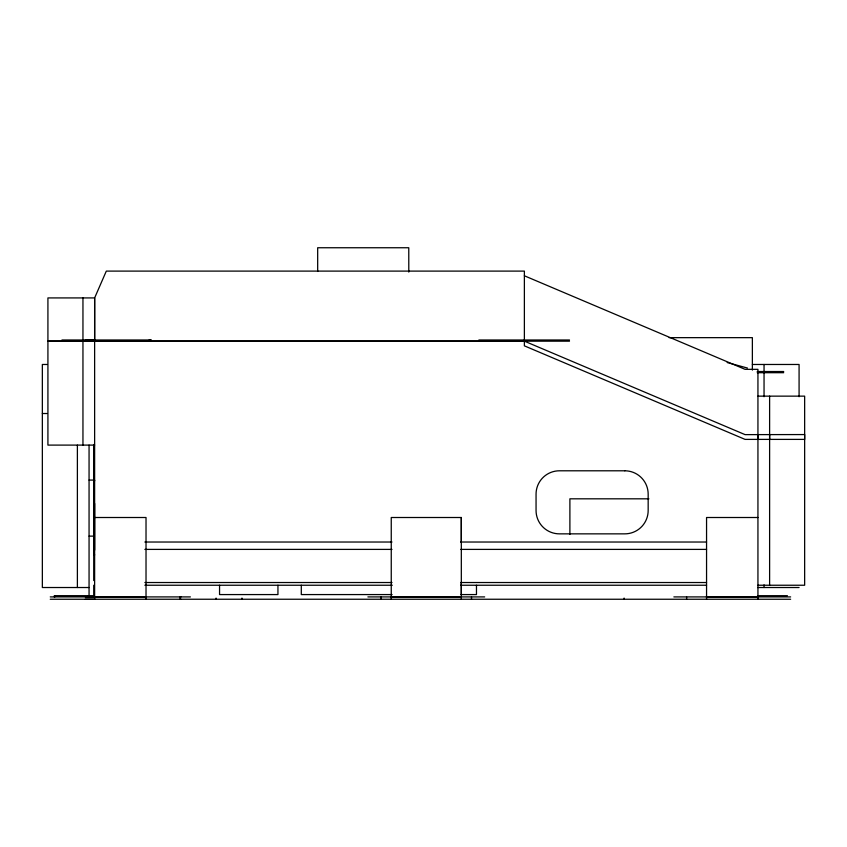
<?xml version="1.0" encoding="UTF-8"?>
<svg xmlns="http://www.w3.org/2000/svg" width="847" height="847" viewBox="0 0 847 847"><rect width="100%" height="100%" fill="white"/><g stroke="black" fill="none" stroke-linecap="round" stroke-linejoin="round"><path stroke-width="1.27" d="M89.062 587.522L42.35 587.522L42.35 364.475L47.04 364.475M82.953 339.859L82.953 297.922M93.731 580.566L93.731 444.516L93.731 554.87L94.684 554.87M93.964 550.201L93.964 444.59M94.631 550.201L94.631 503.489M94.631 480.927L94.631 480.133M94.631 339.859L94.631 297.922L106.309 271.104L524.378 271.104L524.378 345.841L745.064 439.392L804.65 439.392L804.65 396.142L757.938 396.142M146.023 599.231L146.023 596.902M569.502 341.172L151.041 341.161L151.041 339.996L149.104 339.996M216.08 599.253L216.08 598.077M241.977 599.253L241.977 598.077M381.065 599.242L381.065 596.913M391.25 599.231L391.25 596.902M461.319 599.253L461.319 596.902M461.319 594.573L461.319 582.821M461.319 542.324L461.319 517.506L391.25 517.506L391.25 597.241L461.319 597.241L461.319 517.506M471.504 599.242L471.504 596.913M476.469 585.235L476.469 594.573L460.895 594.573M478.904 341.172L478.904 339.996L569.502 339.996M624.112 599.253L624.112 598.077M686.599 599.253L686.599 596.913M706.557 599.253L706.557 596.913M752.369 370.097L752.369 337.657L669.119 337.657M757.938 599.253L757.938 596.913M757.938 439.392L757.938 369.334L745.064 369.334L524.378 275.783M764.047 396.735L764.047 364.475M769.616 439.392L769.616 396.142M799.081 396.735L799.081 364.475L752.369 364.475M757.938 585.235L804.65 585.235L804.65 434.564L745.064 434.627L524.378 341.14L47.919 341.14L47.919 445.099L94.631 445.099M181.004 596.913L180.136 596.913L180.136 599.242L181.004 599.242M61.937 339.996L151.041 339.996M85.293 339.996L94.631 339.996L94.631 297.922L47.919 297.922L47.919 341.172L151.041 341.161M757.207 371.526L783.708 371.526M757.207 372.701L783.708 372.701M42.35 413.516L47.04 413.516M89.062 480.08L94.345 480.08M648.918 498.819L569.893 498.819L569.893 534.415M94.631 517.506L146.023 517.506L146.023 597.241L94.631 597.241M757.938 517.506L706.557 517.506L706.557 597.241L757.938 597.241M89.062 536.13L94.345 536.13M144.858 542.027L392.002 542.027M460.726 542.027L706.557 542.027M144.858 549.396L392.002 549.396M460.726 549.396L706.557 549.396M144.858 582.524L392.002 582.524M460.726 582.524L706.557 582.524M144.848 585.235L392.299 585.235M460.641 585.235L706.557 585.235M757.557 587.522L799.081 587.522M392.087 594.573L301.299 594.573L301.299 585.235M54.907 595.674L54.25 595.674L94.345 595.695M757.525 595.695L787.403 595.685M54.25 596.849L54.907 596.849M85.293 596.913L94.631 596.902L94.631 599.253L85.293 599.242M50.259 596.913L190.395 596.913M367.894 596.913L484.675 596.913M673.863 596.913L790.632 596.913M50.259 599.242L790.632 599.253M87.781 595.685L89.062 595.685L89.062 445.151M727.181 362.537L747.435 368.043M408.794 272.088L408.773 247.748L317.678 247.748L317.678 271.464M769.616 434.564L769.616 585.235M764.047 584.885L764.047 587.522M757.938 434.564L757.938 598.077M277.943 585.235L277.943 594.573L219.553 594.573L219.553 585.235M94.631 341.14L94.631 598.077M93.731 585.235L93.731 596.86M82.953 341.14L82.953 445.099M77.384 445.151L77.384 587.522M624.811 470.794L559.412 470.794A23.356 23.356 0 0 0 536.056 494.15L536.056 510.497A23.356 23.356 0 0 0 559.412 533.854L624.811 533.854A23.356 23.356 0 0 0 648.167 510.497L648.167 494.15A23.356 23.356 0 0 0 624.811 470.794"/></g></svg>
